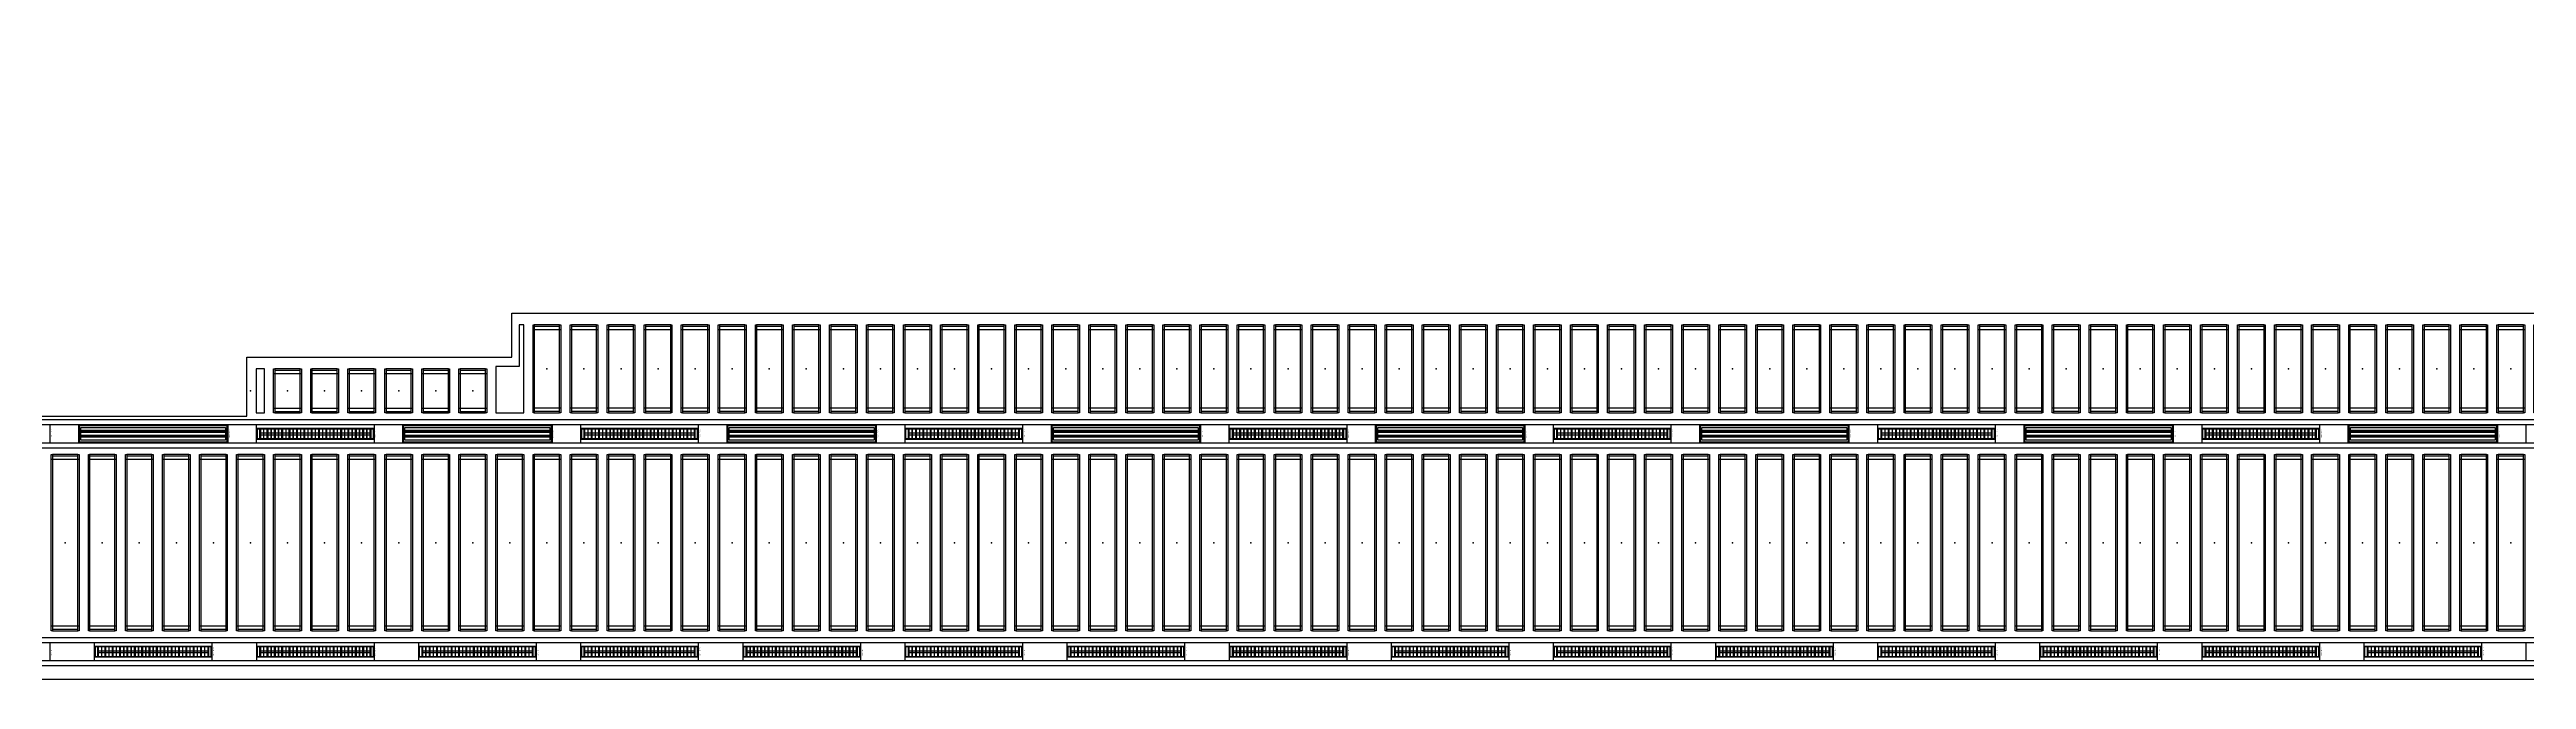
# Model space of a CAD drawing. Header units: millimetres. Extents: x 813027 to 1148939, y -931049 to -10.
# Drawn here: x 960771 to 987509, y -873847 to -867052 of the extents above; entities that cross this region are included whole.
import ezdxf
from ezdxf.enums import TextEntityAlignment as Align

# ---------------------------------------------------------------- set-up
doc = ezdxf.new("R2010")
doc.units = ezdxf.units.MM
for name, color, linetype in [('000 - WIPEOUT', 250, 'Continuous'), ('001 - ASCESSORIES', 1, 'Continuous'), ('A04_TUBE SERIES', 2, 'Continuous'), ('A11_ALU.SOLID SHEET', 7, 'Continuous')]:
    doc.layers.add(name, color=color, linetype=linetype)

# ---------------------------------------------------------------- blocks, each defined once
blk = doc.blocks.new('*U488')
at = {"layer": 'A11_ALU.SOLID SHEET', "color": 0}
blk.add_lwpolyline([(311.5, -98.8), (311.5, 98.8), (0, 98.8), (0, -98.8)], close=True, dxfattribs=at)
at = {"layer": 'Defpoints', "color": 250}
blk.add_point((0, 0), dxfattribs=at)
blk.add_text('AL.SHEET-HAT-TYPE-R', height=6, rotation=270, dxfattribs=at).set_placement((15, 0), align=Align.BOTTOM_CENTER)
blk = doc.blocks.new('*U484')
at = {"layer": '001 - ASCESSORIES', "color": 0, "linetype": 'ByBlock'}
blk.add_lwpolyline([(800, 87), (-800, 87), (-800, -87), (800, -87)], close=True, dxfattribs=at)
at = {"layer": '001 - ASCESSORIES', "linetype": 'ByBlock'}
for points in [[(-782, 69), (782, 69), (782, -69), (-782, -69)], [(782, 36), (-782, 36), (-782, 16), (782, 16)], [(-782, -16), (782, -16), (782, -36), (-782, -36)]]:
    blk.add_lwpolyline(points, close=True, dxfattribs=at)
for points in [[(782, 26), (-782, 26)], [(-782, -26), (782, -26)]]:
    blk.add_lwpolyline(points, dxfattribs=at)
blk = doc.blocks.new('*U485')
at = {"color": 1}
blk.add_wipeout([(628, -60), (-629, -60), (-629, 60), (628, 60)], dxfattribs=at).dxf.layer = '000 - WIPEOUT'
at = {"layer": '001 - ASCESSORIES', "color": 0}
blk.add_lwpolyline([(628, -60), (-629, -60), (-629, 60), (628, 60)], close=True, dxfattribs=at)
at = {"layer": '001 - ASCESSORIES'}
for points in [[(623, -55), (-624, -55), (-624, 55), (623, 55)], [(-593, -55), (-598, -55), (-598, 55), (-593, 55)], [(-559, -55), (-554, -55), (-554, 55), (-559, 55)], [(-514, -55), (-519, -55), (-519, 55), (-514, 55)], [(-479, -55), (-474, -55), (-474, 55), (-479, 55)], [(-435, -55), (-440, -55), (-440, 55), (-435, 55)], [(-400, -55), (-395, -55), (-395, 55), (-400, 55)], [(-355, -55), (-360, -55), (-360, 55), (-355, 55)], [(-320, -55), (-315, -55), (-315, 55), (-320, 55)], [(-276, -55), (-281, -55), (-281, 55), (-276, 55)], [(-241, -55), (-236, -55), (-236, 55), (-241, 55)], [(-196, -55), (-201, -55), (-201, 55), (-196, 55)], [(-161, -55), (-156, -55), (-156, 55), (-161, 55)], [(-117, -55), (-122, -55), (-122, 55), (-117, 55)], [(-82, -55), (-77, -55), (-77, 55), (-82, 55)], [(-37, -55), (-42, -55), (-42, 55), (-37, 55)], [(-3, -55), (3, -55), (3, 55), (-3, 55)], [(42, -55), (37, -55), (37, 55), (42, 55)], [(77, -55), (82, -55), (82, 55), (77, 55)], [(122, -55), (117, -55), (117, 55), (122, 55)], [(156, -55), (161, -55), (161, 55), (156, 55)], [(201, -55), (196, -55), (196, 55), (201, 55)], [(236, -55), (241, -55), (241, 55), (236, 55)], [(281, -55), (276, -55), (276, 55), (281, 55)], [(315, -55), (320, -55), (320, 55), (315, 55)], [(360, -55), (355, -55), (355, 55), (360, 55)], [(395, -55), (400, -55), (400, 55), (395, 55)], [(440, -55), (435, -55), (435, 55), (440, 55)], [(474, -55), (479, -55), (479, 55), (474, 55)], [(519, -55), (514, -55), (514, 55), (519, 55)], [(554, -55), (559, -55), (559, 55), (554, 55)], [(598, -55), (593, -55), (593, 55), (598, 55)]]:
    blk.add_lwpolyline(points, close=True, dxfattribs=at)
for points in [[(-593, 10), (-559, 10)], [(-554, 10), (-519, 10)], [(-514, 10), (-479, 10)], [(-474, 10), (-440, 10)], [(-435, 10), (-400, 10)], [(-395, 10), (-360, 10)], [(-355, 10), (-320, 10)], [(-315, 10), (-281, 10)], [(-276, 10), (-241, 10)], [(-236, 10), (-201, 10)], [(-196, 10), (-161, 10)], [(-156, 10), (-122, 10)], [(-117, 10), (-82, 10)], [(-77, 10), (-42, 10)], [(-37, 10), (-3, 10)], [(3, 10), (37, 10)], [(42, 10), (77, 10)], [(82, 10), (117, 10)], [(122, 10), (156, 10)], [(161, 10), (196, 10)], [(201, 10), (236, 10)], [(241, 10), (276, 10)], [(281, 10), (315, 10)], [(320, 10), (355, 10)], [(360, 10), (395, 10)], [(400, 10), (435, 10)], [(440, 10), (474, 10)], [(479, 10), (514, 10)], [(519, 10), (554, 10)], [(559, 10), (593, 10)], [(-593, -10), (-559, -10)], [(-554, -10), (-519, -10)], [(-514, -10), (-479, -10)], [(-474, -10), (-440, -10)], [(-435, -10), (-400, -10)], [(-395, -10), (-360, -10)], [(-355, -10), (-320, -10)], [(-315, -10), (-281, -10)], [(-276, -10), (-241, -10)], [(-236, -10), (-201, -10)], [(-196, -10), (-161, -10)], [(-156, -10), (-122, -10)], [(-117, -10), (-82, -10)], [(-77, -10), (-42, -10)], [(-37, -10), (-3, -10)], [(3, -10), (37, -10)], [(42, -10), (77, -10)], [(82, -10), (117, -10)], [(122, -10), (156, -10)], [(161, -10), (196, -10)], [(201, -10), (236, -10)], [(241, -10), (276, -10)], [(281, -10), (315, -10)], [(320, -10), (355, -10)], [(360, -10), (395, -10)], [(400, -10), (435, -10)], [(440, -10), (474, -10)], [(479, -10), (514, -10)], [(519, -10), (554, -10)], [(559, -10), (593, -10)]]:
    blk.add_lwpolyline(points, dxfattribs=at)
blk = doc.blocks.new('*U493')
at = {"layer": 'A11_ALU.SOLID SHEET', "color": 0}
blk.add_lwpolyline([(483, -98.8), (483, 98.8), (0, 98.8), (0, -98.8)], close=True, dxfattribs=at)
at = {"layer": 'Defpoints', "color": 250}
blk.add_point((0, 0), dxfattribs=at)
blk.add_text('AL.SHEET-HAT-TYPE-R', height=6, rotation=270, dxfattribs=at).set_placement((15, 0), align=Align.BOTTOM_CENTER)
blk = doc.blocks.new('*U495')
blk.add_wipeout([(-25, 0), (25, 0), (25, 134900), (-25, 134900)]).dxf.layer = '000 - WIPEOUT'
at = {"layer": 'A04_TUBE SERIES', "color": 0}
blk.add_lwpolyline([(-25, 0), (25, 0), (25, 134900), (-25, 134900)], close=True, dxfattribs=at)
blk.add_attdef('EXTR.OVL-LENGTH_', (-25, -59), '', height=5)
blk = doc.blocks.new('*U492')
blk.add_wipeout([(-25, 0), (25, 0), (25, 134900), (-25, 134900)]).dxf.layer = '000 - WIPEOUT'
at = {"layer": 'A04_TUBE SERIES', "color": 0}
blk.add_lwpolyline([(-25, 0), (25, 0), (25, 134900), (-25, 134900)], close=True, dxfattribs=at)
blk.add_attdef('EXTR.OVL-LENGTH_', (-25, -59), '', height=5)
blk = doc.blocks.new('*U515')
for p, q in [((-900.3, -950), (-900.3, -650)), ((900, -650), (900, -950)), ((-900.3, -1350), (-900.3, -1050)), ((900, -1050), (900, -1350)), ((-900.3, -1750), (-900.3, -1450)), ((900, -1450), (900, -1750)), ((-900.3, -2150), (-900.3, -1850)), ((900, -1850), (900, -2150)), ((-900.3, -2550), (-900.3, -2250)), ((900, -2250), (900, -2550)), ((-900.3, -2950), (-900.3, -2650)), ((900, -2650), (900, -2950)), ((-900.3, -3350), (-900.3, -3050)), ((900, -3050), (900, -3350)), ((-900.3, -3750), (-900.3, -3450)), ((900, -3450), (900, -3750)), ((-900.3, -4150), (-900.3, -3850)), ((900, -3850), (900, -4150)), ((-900.3, -4550), (-900.3, -4250)), ((900, -4250), (900, -4550)), ((-900.3, -4950), (-900.3, -4650)), ((900, -4650), (900, -4950)), ((-900.3, -5350), (-900.3, -5050)), ((900, -5050), (900, -5350)), ((-900.3, -5750), (-900.3, -5450)), ((900, -5450), (900, -5750)), ((-900.3, -6150), (-900.3, -5850)), ((900, -5850), (900, -6150)), ((-900.3, -6550), (-900.3, -6250)), ((900, -6250), (900, -6550)), ((-900.3, -6950), (-900.3, -6650)), ((900, -6650), (900, -6950)), ((-900.3, -7350), (-900.3, -7050)), ((900, -7050), (900, -7350)), ((-900.3, -7750), (-900.3, -7450)), ((900, -7450), (900, -7750)), ((-900.3, -8150), (-900.3, -7850)), ((900, -7850), (900, -8150)), ((-900.3, -8550), (-900.3, -8250)), ((900, -8250), (900, -8550)), ((-900.3, -8950), (-900.3, -8650)), ((900, -8650), (900, -8950)), ((-900.3, -9350), (-900.3, -9050)), ((900, -9050), (900, -9350)), ((-900.3, -9750), (-900.3, -9450)), ((900, -9450), (900, -9750)), ((-900.3, -10150), (-900.3, -9850)), ((900, -9850), (900, -10150)), ((-900.3, -10550), (-900.3, -10250)), ((900, -10250), (900, -10550)), ((-900.3, -10950), (-900.3, -10650)), ((900, -10650), (900, -10950)), ((-900.3, -11350), (-900.3, -11050)), ((900, -11050), (900, -11350)), ((-900.3, -11750), (-900.3, -11450)), ((900, -11450), (900, -11750)), ((-900.3, -12150), (-900.3, -11850)), ((900, -11850), (900, -12150)), ((-900.3, -12550), (-900.3, -12250)), ((900, -12250), (900, -12550)), ((-900.3, -12950), (-900.3, -12650)), ((900, -12650), (900, -12950)), ((-900.3, -13350), (-900.3, -13050)), ((900, -13050), (900, -13350)), ((-900.3, -13750), (-900.3, -13450)), ((900, -13450), (900, -13750)), ((-900.3, -14150), (-900.3, -13850)), ((900, -13850), (900, -14150)), ((-900.3, -14550), (-900.3, -14250)), ((900, -14250), (900, -14550)), ((-900.3, -14950), (-900.3, -14650)), ((900, -14650), (900, -14950)), ((-900.3, -15350), (-900.3, -15050)), ((900, -15050), (900, -15350)), ((-900.3, -15750), (-900.3, -15450)), ((900, -15450), (900, -15750)), ((-900.3, -16150), (-900.3, -15850)), ((900, -15850), (900, -16150)), ((-900.3, -16550), (-900.3, -16250)), ((900, -16250), (900, -16550)), ((-900.3, -16950), (-900.3, -16650)), ((900, -16650), (900, -16950)), ((-900.3, -17350), (-900.3, -17050)), ((900, -17050), (900, -17350)), ((-900.3, -17750), (-900.3, -17450)), ((900, -17450), (900, -17750)), ((-900.3, -18150), (-900.3, -17850)), ((900, -17850), (900, -18150)), ((-900.3, -18550), (-900.3, -18250)), ((900, -18250), (900, -18550)), ((-900.3, -18950), (-900.3, -18650)), ((900, -18650), (900, -18950)), ((-900.3, -19350), (-900.3, -19050)), ((900, -19050), (900, -19350)), ((-900.3, -19750), (-900.3, -19450)), ((900, -19450), (900, -19750)), ((-900.3, -20150), (-900.3, -19850)), ((900, -19850), (900, -20150)), ((-900.3, -20550), (-900.3, -20250)), ((900, -20250), (900, -20550)), ((-900.3, -20950), (-900.3, -20650)), ((900, -20650), (900, -20950)), ((-900.3, -21350), (-900.3, -21050)), ((900, -21050), (900, -21350)), ((-900.3, -21750), (-900.3, -21450)), ((900, -21450), (900, -21750)), ((-900.3, -22150), (-900.3, -21850)), ((900, -21850), (900, -22150)), ((-900.3, -22550), (-900.3, -22250)), ((900, -22250), (900, -22550)), ((-900.3, -22950), (-900.3, -22650)), ((900, -22650), (900, -22950)), ((-900.3, -23350), (-900.3, -23050)), ((900, -23050), (900, -23350)), ((-900.3, -23750), (-900.3, -23450)), ((900, -23450), (900, -23750)), ((-900.3, -24150), (-900.3, -23850)), ((900, -23850), (900, -24150)), ((-900.3, -24550), (-900.3, -24250)), ((900, -24250), (900, -24550)), ((-900.3, -24950), (-900.3, -24650)), ((900, -24650), (900, -24950)), ((-900.3, -25350), (-900.3, -25050)), ((900, -25050), (900, -25350)), ((-900.3, -25750), (-900.3, -25450)), ((900, -25450), (900, -25750)), ((-900.3, -26150), (-900.3, -25850)), ((900, -25850), (900, -26150)), ((-900.3, -26550), (-900.3, -26250)), ((900, -26250), (900, -26550)), ((-900.3, -26950), (-900.3, -26650)), ((900, -26650), (900, -26950)), ((-900.3, -27350), (-900.3, -27050)), ((900, -27050), (900, -27350))]:
    blk.add_line(p, q)
for p in [(0, -800), (0, -1200), (0, -1600), (0, -2000), (0, -2400), (0, -2800), (0, -3200), (0, -3600), (0, -4000), (0, -4400), (0, -4800), (0, -5200), (0, -5600), (0, -6000), (0, -6400), (0, -6800), (0, -7200), (0, -7600), (0, -8000), (0, -8400), (0, -8800), (0, -9200), (0, -9600), (0, -10000), (0, -10400), (0, -10800), (0, -11200), (0, -11600), (0, -12000), (0, -12400), (0, -12800), (0, -13200), (0, -13600), (0, -14000), (0, -14400), (0, -14800), (0, -15200), (0, -15600), (0, -16000), (0, -16400), (0, -16800), (0, -17200), (0, -17600), (0, -18000), (0, -18400), (0, -18800), (0, -19200), (0, -19600), (0, -20000), (0, -20400), (0, -20800), (0, -21200), (0, -21600), (0, -22000), (0, -22400), (0, -22800), (0, -23200), (0, -23600), (0, -24000), (0, -24400), (0, -24800), (0, -25200), (0, -25600), (0, -26000), (0, -26400), (0, -26800), (0, -27200)]:
    blk.add_point(p)
at = {"layer": 'A11_ALU.SOLID SHEET', "color": 0}
for points in [[(-950, -650), (950, -650), (950, -664), (-950, -664)], [(-950, -936), (-936, -936), (-936, -664), (-950, -664)], [(950, -664), (936, -664), (936, -936), (950, -936)], [(-950, -936), (950, -936), (950, -950), (-950, -950)], [(-950, -1050), (950, -1050), (950, -1064), (-950, -1064)], [(-950, -1336), (-936, -1336), (-936, -1064), (-950, -1064)], [(950, -1064), (936, -1064), (936, -1336), (950, -1336)], [(-950, -1336), (950, -1336), (950, -1350), (-950, -1350)], [(-950, -1450), (950, -1450), (950, -1464), (-950, -1464)], [(-950, -1736), (-936, -1736), (-936, -1464), (-950, -1464)], [(950, -1464), (936, -1464), (936, -1736), (950, -1736)], [(-950, -1736), (950, -1736), (950, -1750), (-950, -1750)], [(-950, -1850), (950, -1850), (950, -1864), (-950, -1864)], [(-950, -2136), (-936, -2136), (-936, -1864), (-950, -1864)], [(950, -1864), (936, -1864), (936, -2136), (950, -2136)], [(-950, -2136), (950, -2136), (950, -2150), (-950, -2150)], [(-950, -2250), (950, -2250), (950, -2264), (-950, -2264)], [(-950, -2536), (-936, -2536), (-936, -2264), (-950, -2264)], [(950, -2264), (936, -2264), (936, -2536), (950, -2536)], [(-950, -2536), (950, -2536), (950, -2550), (-950, -2550)], [(-950, -2650), (950, -2650), (950, -2664), (-950, -2664)], [(-950, -2936), (-936, -2936), (-936, -2664), (-950, -2664)], [(950, -2664), (936, -2664), (936, -2936), (950, -2936)], [(-950, -2936), (950, -2936), (950, -2950), (-950, -2950)], [(-950, -3050), (950, -3050), (950, -3064), (-950, -3064)], [(-950, -3336), (-936, -3336), (-936, -3064), (-950, -3064)], [(950, -3064), (936, -3064), (936, -3336), (950, -3336)], [(-950, -3336), (950, -3336), (950, -3350), (-950, -3350)], [(-950, -3450), (950, -3450), (950, -3464), (-950, -3464)], [(-950, -3736), (-936, -3736), (-936, -3464), (-950, -3464)], [(950, -3464), (936, -3464), (936, -3736), (950, -3736)], [(-950, -3736), (950, -3736), (950, -3750), (-950, -3750)], [(-950, -3850), (950, -3850), (950, -3864), (-950, -3864)], [(-950, -4136), (-936, -4136), (-936, -3864), (-950, -3864)], [(950, -3864), (936, -3864), (936, -4136), (950, -4136)], [(-950, -4136), (950, -4136), (950, -4150), (-950, -4150)], [(-950, -4250), (950, -4250), (950, -4264), (-950, -4264)], [(-950, -4536), (-936, -4536), (-936, -4264), (-950, -4264)], [(950, -4264), (936, -4264), (936, -4536), (950, -4536)], [(-950, -4536), (950, -4536), (950, -4550), (-950, -4550)], [(-950, -4650), (950, -4650), (950, -4664), (-950, -4664)], [(-950, -4936), (-936, -4936), (-936, -4664), (-950, -4664)], [(950, -4664), (936, -4664), (936, -4936), (950, -4936)], [(-950, -4936), (950, -4936), (950, -4950), (-950, -4950)], [(-950, -5050), (950, -5050), (950, -5064), (-950, -5064)], [(-950, -5336), (-936, -5336), (-936, -5064), (-950, -5064)], [(950, -5064), (936, -5064), (936, -5336), (950, -5336)], [(-950, -5336), (950, -5336), (950, -5350), (-950, -5350)], [(-950, -5450), (950, -5450), (950, -5464), (-950, -5464)], [(-950, -5736), (-936, -5736), (-936, -5464), (-950, -5464)], [(950, -5464), (936, -5464), (936, -5736), (950, -5736)], [(-950, -5736), (950, -5736), (950, -5750), (-950, -5750)], [(-950, -5850), (950, -5850), (950, -5864), (-950, -5864)], [(-950, -6136), (-936, -6136), (-936, -5864), (-950, -5864)], [(950, -5864), (936, -5864), (936, -6136), (950, -6136)], [(-950, -6136), (950, -6136), (950, -6150), (-950, -6150)], [(-950, -6250), (950, -6250), (950, -6264), (-950, -6264)], [(-950, -6536), (-936, -6536), (-936, -6264), (-950, -6264)], [(950, -6264), (936, -6264), (936, -6536), (950, -6536)], [(-950, -6536), (950, -6536), (950, -6550), (-950, -6550)], [(-950, -6650), (950, -6650), (950, -6664), (-950, -6664)], [(-950, -6936), (-936, -6936), (-936, -6664), (-950, -6664)], [(950, -6664), (936, -6664), (936, -6936), (950, -6936)], [(-950, -6936), (950, -6936), (950, -6950), (-950, -6950)], [(-950, -7050), (950, -7050), (950, -7064), (-950, -7064)], [(-950, -7336), (-936, -7336), (-936, -7064), (-950, -7064)], [(950, -7064), (936, -7064), (936, -7336), (950, -7336)], [(-950, -7336), (950, -7336), (950, -7350), (-950, -7350)], [(-950, -7450), (950, -7450), (950, -7464), (-950, -7464)], [(-950, -7736), (-936, -7736), (-936, -7464), (-950, -7464)], [(950, -7464), (936, -7464), (936, -7736), (950, -7736)], [(-950, -7736), (950, -7736), (950, -7750), (-950, -7750)], [(-950, -7850), (950, -7850), (950, -7864), (-950, -7864)], [(-950, -8136), (-936, -8136), (-936, -7864), (-950, -7864)], [(950, -7864), (936, -7864), (936, -8136), (950, -8136)], [(-950, -8136), (950, -8136), (950, -8150), (-950, -8150)], [(-950, -8250), (950, -8250), (950, -8264), (-950, -8264)], [(-950, -8536), (-936, -8536), (-936, -8264), (-950, -8264)], [(950, -8264), (936, -8264), (936, -8536), (950, -8536)], [(-950, -8536), (950, -8536), (950, -8550), (-950, -8550)], [(-950, -8650), (950, -8650), (950, -8664), (-950, -8664)], [(-950, -8936), (-936, -8936), (-936, -8664), (-950, -8664)], [(950, -8664), (936, -8664), (936, -8936), (950, -8936)], [(-950, -8936), (950, -8936), (950, -8950), (-950, -8950)], [(-950, -9050), (950, -9050), (950, -9064), (-950, -9064)], [(-950, -9336), (-936, -9336), (-936, -9064), (-950, -9064)], [(950, -9064), (936, -9064), (936, -9336), (950, -9336)], [(-950, -9336), (950, -9336), (950, -9350), (-950, -9350)], [(-950, -9450), (950, -9450), (950, -9464), (-950, -9464)], [(-950, -9736), (-936, -9736), (-936, -9464), (-950, -9464)], [(950, -9464), (936, -9464), (936, -9736), (950, -9736)], [(-950, -9736), (950, -9736), (950, -9750), (-950, -9750)], [(-950, -9850), (950, -9850), (950, -9864), (-950, -9864)], [(-950, -10136), (-936, -10136), (-936, -9864), (-950, -9864)], [(950, -9864), (936, -9864), (936, -10136), (950, -10136)], [(-950, -10136), (950, -10136), (950, -10150), (-950, -10150)], [(-950, -10250), (950, -10250), (950, -10264), (-950, -10264)], [(-950, -10536), (-936, -10536), (-936, -10264), (-950, -10264)], [(950, -10264), (936, -10264), (936, -10536), (950, -10536)], [(-950, -10536), (950, -10536), (950, -10550), (-950, -10550)], [(-950, -10650), (950, -10650), (950, -10664), (-950, -10664)], [(-950, -10936), (-936, -10936), (-936, -10664), (-950, -10664)], [(950, -10664), (936, -10664), (936, -10936), (950, -10936)], [(-950, -10936), (950, -10936), (950, -10950), (-950, -10950)], [(-950, -11050), (950, -11050), (950, -11064), (-950, -11064)], [(-950, -11336), (-936, -11336), (-936, -11064), (-950, -11064)], [(950, -11064), (936, -11064), (936, -11336), (950, -11336)], [(-950, -11336), (950, -11336), (950, -11350), (-950, -11350)], [(-950, -11450), (950, -11450), (950, -11464), (-950, -11464)], [(-950, -11736), (-936, -11736), (-936, -11464), (-950, -11464)], [(950, -11464), (936, -11464), (936, -11736), (950, -11736)], [(-950, -11736), (950, -11736), (950, -11750), (-950, -11750)], [(-950, -11850), (950, -11850), (950, -11864), (-950, -11864)], [(-950, -12136), (-936, -12136), (-936, -11864), (-950, -11864)], [(950, -11864), (936, -11864), (936, -12136), (950, -12136)], [(-950, -12136), (950, -12136), (950, -12150), (-950, -12150)], [(-950, -12250), (950, -12250), (950, -12264), (-950, -12264)], [(-950, -12536), (-936, -12536), (-936, -12264), (-950, -12264)], [(950, -12264), (936, -12264), (936, -12536), (950, -12536)], [(-950, -12536), (950, -12536), (950, -12550), (-950, -12550)], [(-950, -12650), (950, -12650), (950, -12664), (-950, -12664)], [(-950, -12936), (-936, -12936), (-936, -12664), (-950, -12664)], [(950, -12664), (936, -12664), (936, -12936), (950, -12936)], [(-950, -12936), (950, -12936), (950, -12950), (-950, -12950)], [(-950, -13050), (950, -13050), (950, -13064), (-950, -13064)], [(-950, -13336), (-936, -13336), (-936, -13064), (-950, -13064)], [(950, -13064), (936, -13064), (936, -13336), (950, -13336)], [(-950, -13336), (950, -13336), (950, -13350), (-950, -13350)], [(-950, -13450), (950, -13450), (950, -13464), (-950, -13464)], [(-950, -13736), (-936, -13736), (-936, -13464), (-950, -13464)], [(950, -13464), (936, -13464), (936, -13736), (950, -13736)], [(-950, -13736), (950, -13736), (950, -13750), (-950, -13750)], [(-950, -13850), (950, -13850), (950, -13864), (-950, -13864)], [(-950, -14136), (-936, -14136), (-936, -13864), (-950, -13864)], [(950, -13864), (936, -13864), (936, -14136), (950, -14136)], [(-950, -14136), (950, -14136), (950, -14150), (-950, -14150)], [(-950, -14250), (950, -14250), (950, -14264), (-950, -14264)], [(-950, -14536), (-936, -14536), (-936, -14264), (-950, -14264)], [(950, -14264), (936, -14264), (936, -14536), (950, -14536)], [(-950, -14536), (950, -14536), (950, -14550), (-950, -14550)], [(-950, -14650), (950, -14650), (950, -14664), (-950, -14664)], [(-950, -14936), (-936, -14936), (-936, -14664), (-950, -14664)], [(950, -14664), (936, -14664), (936, -14936), (950, -14936)], [(-950, -14936), (950, -14936), (950, -14950), (-950, -14950)], [(-950, -15050), (950, -15050), (950, -15064), (-950, -15064)], [(-950, -15336), (-936, -15336), (-936, -15064), (-950, -15064)], [(950, -15064), (936, -15064), (936, -15336), (950, -15336)], [(-950, -15336), (950, -15336), (950, -15350), (-950, -15350)], [(-950, -15450), (950, -15450), (950, -15464), (-950, -15464)], [(-950, -15736), (-936, -15736), (-936, -15464), (-950, -15464)], [(950, -15464), (936, -15464), (936, -15736), (950, -15736)], [(-950, -15736), (950, -15736), (950, -15750), (-950, -15750)], [(-950, -15850), (950, -15850), (950, -15864), (-950, -15864)], [(-950, -16136), (-936, -16136), (-936, -15864), (-950, -15864)], [(950, -15864), (936, -15864), (936, -16136), (950, -16136)], [(-950, -16136), (950, -16136), (950, -16150), (-950, -16150)], [(-950, -16250), (950, -16250), (950, -16264), (-950, -16264)], [(-950, -16536), (-936, -16536), (-936, -16264), (-950, -16264)], [(950, -16264), (936, -16264), (936, -16536), (950, -16536)], [(-950, -16536), (950, -16536), (950, -16550), (-950, -16550)], [(-950, -16650), (950, -16650), (950, -16664), (-950, -16664)], [(-950, -16936), (-936, -16936), (-936, -16664), (-950, -16664)], [(950, -16664), (936, -16664), (936, -16936), (950, -16936)], [(-950, -16936), (950, -16936), (950, -16950), (-950, -16950)], [(-950, -17050), (950, -17050), (950, -17064), (-950, -17064)], [(-950, -17336), (-936, -17336), (-936, -17064), (-950, -17064)], [(950, -17064), (936, -17064), (936, -17336), (950, -17336)], [(-950, -17336), (950, -17336), (950, -17350), (-950, -17350)], [(-950, -17450), (950, -17450), (950, -17464), (-950, -17464)], [(-950, -17736), (-936, -17736), (-936, -17464), (-950, -17464)], [(950, -17464), (936, -17464), (936, -17736), (950, -17736)], [(-950, -17736), (950, -17736), (950, -17750), (-950, -17750)], [(-950, -17850), (950, -17850), (950, -17864), (-950, -17864)], [(-950, -18136), (-936, -18136), (-936, -17864), (-950, -17864)], [(950, -17864), (936, -17864), (936, -18136), (950, -18136)], [(-950, -18136), (950, -18136), (950, -18150), (-950, -18150)], [(-950, -18250), (950, -18250), (950, -18264), (-950, -18264)], [(-950, -18536), (-936, -18536), (-936, -18264), (-950, -18264)], [(950, -18264), (936, -18264), (936, -18536), (950, -18536)], [(-950, -18536), (950, -18536), (950, -18550), (-950, -18550)], [(-950, -18650), (950, -18650), (950, -18664), (-950, -18664)], [(-950, -18936), (-936, -18936), (-936, -18664), (-950, -18664)], [(950, -18664), (936, -18664), (936, -18936), (950, -18936)], [(-950, -18936), (950, -18936), (950, -18950), (-950, -18950)], [(-950, -19050), (950, -19050), (950, -19064), (-950, -19064)], [(-950, -19336), (-936, -19336), (-936, -19064), (-950, -19064)], [(950, -19064), (936, -19064), (936, -19336), (950, -19336)], [(-950, -19336), (950, -19336), (950, -19350), (-950, -19350)], [(-950, -19450), (950, -19450), (950, -19464), (-950, -19464)], [(-950, -19736), (-936, -19736), (-936, -19464), (-950, -19464)], [(950, -19464), (936, -19464), (936, -19736), (950, -19736)], [(-950, -19736), (950, -19736), (950, -19750), (-950, -19750)], [(-950, -19850), (950, -19850), (950, -19864), (-950, -19864)], [(-950, -20136), (-936, -20136), (-936, -19864), (-950, -19864)], [(950, -19864), (936, -19864), (936, -20136), (950, -20136)], [(-950, -20136), (950, -20136), (950, -20150), (-950, -20150)], [(-950, -20250), (950, -20250), (950, -20264), (-950, -20264)], [(-950, -20536), (-936, -20536), (-936, -20264), (-950, -20264)], [(950, -20264), (936, -20264), (936, -20536), (950, -20536)], [(-950, -20536), (950, -20536), (950, -20550), (-950, -20550)], [(-950, -20650), (950, -20650), (950, -20664), (-950, -20664)], [(-950, -20936), (-936, -20936), (-936, -20664), (-950, -20664)], [(950, -20664), (936, -20664), (936, -20936), (950, -20936)], [(-950, -20936), (950, -20936), (950, -20950), (-950, -20950)], [(-950, -21050), (950, -21050), (950, -21064), (-950, -21064)], [(-950, -21336), (-936, -21336), (-936, -21064), (-950, -21064)], [(950, -21064), (936, -21064), (936, -21336), (950, -21336)], [(-950, -21336), (950, -21336), (950, -21350), (-950, -21350)], [(-950, -21450), (950, -21450), (950, -21464), (-950, -21464)], [(-950, -21736), (-936, -21736), (-936, -21464), (-950, -21464)], [(950, -21464), (936, -21464), (936, -21736), (950, -21736)], [(-950, -21736), (950, -21736), (950, -21750), (-950, -21750)], [(-950, -21850), (950, -21850), (950, -21864), (-950, -21864)], [(-950, -22136), (-936, -22136), (-936, -21864), (-950, -21864)], [(950, -21864), (936, -21864), (936, -22136), (950, -22136)], [(-950, -22136), (950, -22136), (950, -22150), (-950, -22150)], [(-950, -22250), (950, -22250), (950, -22264), (-950, -22264)], [(-950, -22536), (-936, -22536), (-936, -22264), (-950, -22264)], [(950, -22264), (936, -22264), (936, -22536), (950, -22536)], [(-950, -22536), (950, -22536), (950, -22550), (-950, -22550)], [(-950, -22650), (950, -22650), (950, -22664), (-950, -22664)], [(-950, -22936), (-936, -22936), (-936, -22664), (-950, -22664)], [(950, -22664), (936, -22664), (936, -22936), (950, -22936)], [(-950, -22936), (950, -22936), (950, -22950), (-950, -22950)], [(-950, -23050), (950, -23050), (950, -23064), (-950, -23064)], [(-950, -23336), (-936, -23336), (-936, -23064), (-950, -23064)], [(950, -23064), (936, -23064), (936, -23336), (950, -23336)], [(-950, -23336), (950, -23336), (950, -23350), (-950, -23350)], [(-950, -23450), (950, -23450), (950, -23464), (-950, -23464)], [(-950, -23736), (-936, -23736), (-936, -23464), (-950, -23464)], [(950, -23464), (936, -23464), (936, -23736), (950, -23736)], [(-950, -23736), (950, -23736), (950, -23750), (-950, -23750)], [(-950, -23850), (950, -23850), (950, -23864), (-950, -23864)], [(-950, -24136), (-936, -24136), (-936, -23864), (-950, -23864)], [(950, -23864), (936, -23864), (936, -24136), (950, -24136)], [(-950, -24136), (950, -24136), (950, -24150), (-950, -24150)], [(-950, -24250), (950, -24250), (950, -24264), (-950, -24264)], [(-950, -24536), (-936, -24536), (-936, -24264), (-950, -24264)], [(950, -24264), (936, -24264), (936, -24536), (950, -24536)], [(-950, -24536), (950, -24536), (950, -24550), (-950, -24550)], [(-950, -24650), (950, -24650), (950, -24664), (-950, -24664)], [(-950, -24936), (-936, -24936), (-936, -24664), (-950, -24664)], [(950, -24664), (936, -24664), (936, -24936), (950, -24936)], [(-950, -24936), (950, -24936), (950, -24950), (-950, -24950)], [(-950, -25050), (950, -25050), (950, -25064), (-950, -25064)], [(-950, -25336), (-936, -25336), (-936, -25064), (-950, -25064)], [(950, -25064), (936, -25064), (936, -25336), (950, -25336)], [(-950, -25336), (950, -25336), (950, -25350), (-950, -25350)], [(-950, -25450), (950, -25450), (950, -25464), (-950, -25464)], [(-950, -25736), (-936, -25736), (-936, -25464), (-950, -25464)], [(950, -25464), (936, -25464), (936, -25736), (950, -25736)], [(-950, -25736), (950, -25736), (950, -25750), (-950, -25750)], [(-950, -25850), (950, -25850), (950, -25864), (-950, -25864)], [(-950, -26136), (-936, -26136), (-936, -25864), (-950, -25864)], [(950, -25864), (936, -25864), (936, -26136), (950, -26136)], [(-950, -26136), (950, -26136), (950, -26150), (-950, -26150)], [(-950, -26250), (950, -26250), (950, -26264), (-950, -26264)], [(-950, -26536), (-936, -26536), (-936, -26264), (-950, -26264)], [(950, -26264), (936, -26264), (936, -26536), (950, -26536)], [(-950, -26536), (950, -26536), (950, -26550), (-950, -26550)], [(-950, -26650), (950, -26650), (950, -26664), (-950, -26664)], [(-950, -26936), (-936, -26936), (-936, -26664), (-950, -26664)], [(950, -26664), (936, -26664), (936, -26936), (950, -26936)], [(-950, -26936), (950, -26936), (950, -26950), (-950, -26950)], [(-950, -27050), (950, -27050), (950, -27064), (-950, -27064)], [(-950, -27336), (-936, -27336), (-936, -27064), (-950, -27064)], [(950, -27064), (936, -27064), (936, -27336), (950, -27336)], [(-950, -27336), (950, -27336), (950, -27350), (-950, -27350)]]:
    blk.add_lwpolyline(points, close=True, dxfattribs=at)
blk = doc.blocks.new('*U565')
for p, q in [((-425.3, 11650), (-425.3, 11950)), ((425, 11950), (425, 11650)), ((-425.3, 11250), (-425.3, 11550)), ((425, 11550), (425, 11250)), ((-425.3, 10850), (-425.3, 11150)), ((425, 11150), (425, 10850)), ((-425.3, 10450), (-425.3, 10750)), ((425, 10750), (425, 10450)), ((-425.3, 10050), (-425.3, 10350)), ((425, 10350), (425, 10050)), ((-425.3, 9650), (-425.3, 9950)), ((425, 9950), (425, 9650)), ((-425.3, 9250), (-425.3, 9550)), ((425, 9550), (425, 9250)), ((-425.3, 8850), (-425.3, 9150)), ((425, 9150), (425, 8850)), ((-425.3, 8450), (-425.3, 8750)), ((425, 8750), (425, 8450)), ((-425.3, 8050), (-425.3, 8350)), ((425, 8350), (425, 8050)), ((-425.3, 7650), (-425.3, 7950)), ((425, 7950), (425, 7650)), ((-425.3, 7250), (-425.3, 7550)), ((425, 7550), (425, 7250)), ((-425.3, 6850), (-425.3, 7150)), ((425, 7150), (425, 6850)), ((-425.3, 6450), (-425.3, 6750)), ((425, 6750), (425, 6450)), ((-425.3, 6050), (-425.3, 6350)), ((425, 6350), (425, 6050)), ((-425.3, 5650), (-425.3, 5950)), ((425, 5950), (425, 5650)), ((-425.3, 5250), (-425.3, 5550)), ((425, 5550), (425, 5250)), ((-425.3, 4850), (-425.3, 5150)), ((425, 5150), (425, 4850)), ((-425.3, 4450), (-425.3, 4750)), ((425, 4750), (425, 4450)), ((-425.3, 4050), (-425.3, 4350)), ((425, 4350), (425, 4050)), ((-425.3, 3650), (-425.3, 3950)), ((425, 3950), (425, 3650)), ((-425.3, 3250), (-425.3, 3550)), ((425, 3550), (425, 3250)), ((-425.3, 2850), (-425.3, 3150)), ((425, 3150), (425, 2850)), ((-425.3, 2450), (-425.3, 2750)), ((425, 2750), (425, 2450)), ((-425.3, 2050), (-425.3, 2350)), ((425, 2350), (425, 2050)), ((-425.3, 1650), (-425.3, 1950)), ((425, 1950), (425, 1650)), ((-425.3, 1250), (-425.3, 1550)), ((425, 1550), (425, 1250)), ((-425.3, 850), (-425.3, 1150)), ((425, 1150), (425, 850)), ((-425.3, 450), (-425.3, 750)), ((425, 750), (425, 450)), ((-425.3, 50), (-425.3, 350)), ((425, 350), (425, 50)), ((-425.3, -350), (-425.3, -50)), ((425, -50), (425, -350)), ((-425.3, -750), (-425.3, -450)), ((425, -450), (425, -750)), ((-425.3, -1150), (-425.3, -850)), ((425, -850), (425, -1150)), ((-425.3, -1550), (-425.3, -1250)), ((425, -1250), (425, -1550)), ((-425.3, -1950), (-425.3, -1650)), ((425, -1650), (425, -1950)), ((-425.3, -2350), (-425.3, -2050)), ((425, -2050), (425, -2350)), ((-425.3, -2750), (-425.3, -2450)), ((425, -2450), (425, -2750)), ((-425.3, -3150), (-425.3, -2850)), ((425, -2850), (425, -3150)), ((-425.3, -3550), (-425.3, -3250)), ((425, -3250), (425, -3550)), ((-425.3, -3950), (-425.3, -3650)), ((425, -3650), (425, -3950)), ((-425.3, -4350), (-425.3, -4050)), ((425, -4050), (425, -4350)), ((-425.3, -4750), (-425.3, -4450)), ((425, -4450), (425, -4750)), ((-425.3, -5150), (-425.3, -4850)), ((425, -4850), (425, -5150)), ((-425.3, -5550), (-425.3, -5250)), ((425, -5250), (425, -5550)), ((-425.3, -5950), (-425.3, -5650)), ((425, -5650), (425, -5950)), ((-425.3, -6350), (-425.3, -6050)), ((425, -6050), (425, -6350)), ((-425.3, -6750), (-425.3, -6450)), ((425, -6450), (425, -6750)), ((-425.3, -7150), (-425.3, -6850)), ((425, -6850), (425, -7150)), ((-425.3, -7550), (-425.3, -7250)), ((425, -7250), (425, -7550)), ((-425.3, -7950), (-425.3, -7650)), ((425, -7650), (425, -7950)), ((-425.3, -8350), (-425.3, -8050)), ((425, -8050), (425, -8350)), ((-425.3, -8750), (-425.3, -8450)), ((425, -8450), (425, -8750)), ((-425.3, -9150), (-425.3, -8850)), ((425, -8850), (425, -9150)), ((-425.3, -9550), (-425.3, -9250)), ((425, -9250), (425, -9550)), ((-425.3, -9950), (-425.3, -9650)), ((425, -9650), (425, -9950)), ((-425.3, -10350), (-425.3, -10050)), ((425, -10050), (425, -10350)), ((-425.3, -10750), (-425.3, -10450)), ((425, -10450), (425, -10750)), ((-425.3, -11150), (-425.3, -10850)), ((425, -10850), (425, -11150)), ((-425.3, -11550), (-425.3, -11250)), ((425, -11250), (425, -11550)), ((-425.3, -11950), (-425.3, -11650)), ((425, -11650), (425, -11950))]:
    blk.add_line(p, q)
for p in [(0, 11800), (0, 11400), (0, 11000), (0, 10600), (0, 10200), (0, 9800), (0, 9400), (0, 9000), (0, 8600), (0, 8200), (0, 7800), (0, 7400), (0, 7000), (0, 6600), (0, 6200), (0, 5800), (0, 5400), (0, 5000), (0, 4600), (0, 4200), (0, 3800), (0, 3400), (0, 3000), (0, 2600), (0, 2200), (0, 1800), (0, 1400), (0, 1000), (0, 600), (0, 200), (0, -200), (0, -600), (0, -1000), (0, -1400), (0, -1800), (0, -2200), (0, -2600), (0, -3000), (0, -3400), (0, -3800), (0, -4200), (0, -4600), (0, -5000), (0, -5400), (0, -5800), (0, -6200), (0, -6600), (0, -7000), (0, -7400), (0, -7800), (0, -8200), (0, -8600), (0, -9000), (0, -9400), (0, -9800), (0, -10200), (0, -10600), (0, -11000), (0, -11400), (0, -11800)]:
    blk.add_point(p)
at = {"layer": 'A11_ALU.SOLID SHEET', "color": 0}
for points in [[(-475, 11950), (475, 11950), (475, 11936), (-475, 11936)], [(-475, 11664), (-461, 11664), (-461, 11936), (-475, 11936)], [(475, 11936), (461, 11936), (461, 11664), (475, 11664)], [(-475, 11664), (475, 11664), (475, 11650), (-475, 11650)], [(-475, 11550), (475, 11550), (475, 11536), (-475, 11536)], [(-475, 11264), (-461, 11264), (-461, 11536), (-475, 11536)], [(475, 11536), (461, 11536), (461, 11264), (475, 11264)], [(-475, 11264), (475, 11264), (475, 11250), (-475, 11250)], [(-475, 11150), (475, 11150), (475, 11136), (-475, 11136)], [(-475, 10864), (-461, 10864), (-461, 11136), (-475, 11136)], [(475, 11136), (461, 11136), (461, 10864), (475, 10864)], [(-475, 10864), (475, 10864), (475, 10850), (-475, 10850)], [(-475, 10750), (475, 10750), (475, 10736), (-475, 10736)], [(-475, 10464), (-461, 10464), (-461, 10736), (-475, 10736)], [(475, 10736), (461, 10736), (461, 10464), (475, 10464)], [(-475, 10464), (475, 10464), (475, 10450), (-475, 10450)], [(-475, 10350), (475, 10350), (475, 10336), (-475, 10336)], [(-475, 10064), (-461, 10064), (-461, 10336), (-475, 10336)], [(475, 10336), (461, 10336), (461, 10064), (475, 10064)], [(-475, 10064), (475, 10064), (475, 10050), (-475, 10050)], [(-475, 9950), (475, 9950), (475, 9936), (-475, 9936)], [(-475, 9664), (-461, 9664), (-461, 9936), (-475, 9936)], [(475, 9936), (461, 9936), (461, 9664), (475, 9664)], [(-475, 9664), (475, 9664), (475, 9650), (-475, 9650)], [(-475, 9550), (475, 9550), (475, 9536), (-475, 9536)], [(-475, 9264), (-461, 9264), (-461, 9536), (-475, 9536)], [(475, 9536), (461, 9536), (461, 9264), (475, 9264)], [(-475, 9264), (475, 9264), (475, 9250), (-475, 9250)], [(-475, 9150), (475, 9150), (475, 9136), (-475, 9136)], [(-475, 8864), (-461, 8864), (-461, 9136), (-475, 9136)], [(475, 9136), (461, 9136), (461, 8864), (475, 8864)], [(-475, 8864), (475, 8864), (475, 8850), (-475, 8850)], [(-475, 8750), (475, 8750), (475, 8736), (-475, 8736)], [(-475, 8464), (-461, 8464), (-461, 8736), (-475, 8736)], [(475, 8736), (461, 8736), (461, 8464), (475, 8464)], [(-475, 8464), (475, 8464), (475, 8450), (-475, 8450)], [(-475, 8350), (475, 8350), (475, 8336), (-475, 8336)], [(-475, 8064), (-461, 8064), (-461, 8336), (-475, 8336)], [(475, 8336), (461, 8336), (461, 8064), (475, 8064)], [(-475, 8064), (475, 8064), (475, 8050), (-475, 8050)], [(-475, 7950), (475, 7950), (475, 7936), (-475, 7936)], [(-475, 7664), (-461, 7664), (-461, 7936), (-475, 7936)], [(475, 7936), (461, 7936), (461, 7664), (475, 7664)], [(-475, 7664), (475, 7664), (475, 7650), (-475, 7650)], [(-475, 7550), (475, 7550), (475, 7536), (-475, 7536)], [(-475, 7264), (-461, 7264), (-461, 7536), (-475, 7536)], [(475, 7536), (461, 7536), (461, 7264), (475, 7264)], [(-475, 7264), (475, 7264), (475, 7250), (-475, 7250)], [(-475, 7150), (475, 7150), (475, 7136), (-475, 7136)], [(-475, 6864), (-461, 6864), (-461, 7136), (-475, 7136)], [(475, 7136), (461, 7136), (461, 6864), (475, 6864)], [(-475, 6864), (475, 6864), (475, 6850), (-475, 6850)], [(-475, 6750), (475, 6750), (475, 6736), (-475, 6736)], [(-475, 6464), (-461, 6464), (-461, 6736), (-475, 6736)], [(475, 6736), (461, 6736), (461, 6464), (475, 6464)], [(-475, 6464), (475, 6464), (475, 6450), (-475, 6450)], [(-475, 6350), (475, 6350), (475, 6336), (-475, 6336)], [(-475, 6064), (-461, 6064), (-461, 6336), (-475, 6336)], [(475, 6336), (461, 6336), (461, 6064), (475, 6064)], [(-475, 6064), (475, 6064), (475, 6050), (-475, 6050)], [(-475, 5950), (475, 5950), (475, 5936), (-475, 5936)], [(-475, 5664), (-461, 5664), (-461, 5936), (-475, 5936)], [(475, 5936), (461, 5936), (461, 5664), (475, 5664)], [(-475, 5664), (475, 5664), (475, 5650), (-475, 5650)], [(-475, 5550), (475, 5550), (475, 5536), (-475, 5536)], [(-475, 5264), (-461, 5264), (-461, 5536), (-475, 5536)], [(475, 5536), (461, 5536), (461, 5264), (475, 5264)], [(-475, 5264), (475, 5264), (475, 5250), (-475, 5250)], [(-475, 5150), (475, 5150), (475, 5136), (-475, 5136)], [(-475, 4864), (-461, 4864), (-461, 5136), (-475, 5136)], [(475, 5136), (461, 5136), (461, 4864), (475, 4864)], [(-475, 4864), (475, 4864), (475, 4850), (-475, 4850)], [(-475, 4750), (475, 4750), (475, 4736), (-475, 4736)], [(-475, 4464), (-461, 4464), (-461, 4736), (-475, 4736)], [(475, 4736), (461, 4736), (461, 4464), (475, 4464)], [(-475, 4464), (475, 4464), (475, 4450), (-475, 4450)], [(-475, 4350), (475, 4350), (475, 4336), (-475, 4336)], [(-475, 4064), (-461, 4064), (-461, 4336), (-475, 4336)], [(475, 4336), (461, 4336), (461, 4064), (475, 4064)], [(-475, 4064), (475, 4064), (475, 4050), (-475, 4050)], [(-475, 3950), (475, 3950), (475, 3936), (-475, 3936)], [(-475, 3664), (-461, 3664), (-461, 3936), (-475, 3936)], [(475, 3936), (461, 3936), (461, 3664), (475, 3664)], [(-475, 3664), (475, 3664), (475, 3650), (-475, 3650)], [(-475, 3550), (475, 3550), (475, 3536), (-475, 3536)], [(-475, 3264), (-461, 3264), (-461, 3536), (-475, 3536)], [(475, 3536), (461, 3536), (461, 3264), (475, 3264)], [(-475, 3264), (475, 3264), (475, 3250), (-475, 3250)], [(-475, 3150), (475, 3150), (475, 3136), (-475, 3136)], [(-475, 2864), (-461, 2864), (-461, 3136), (-475, 3136)], [(475, 3136), (461, 3136), (461, 2864), (475, 2864)], [(-475, 2864), (475, 2864), (475, 2850), (-475, 2850)], [(-475, 2750), (475, 2750), (475, 2736), (-475, 2736)], [(-475, 2464), (-461, 2464), (-461, 2736), (-475, 2736)], [(475, 2736), (461, 2736), (461, 2464), (475, 2464)], [(-475, 2464), (475, 2464), (475, 2450), (-475, 2450)], [(-475, 2350), (475, 2350), (475, 2336), (-475, 2336)], [(-475, 2064), (-461, 2064), (-461, 2336), (-475, 2336)], [(475, 2336), (461, 2336), (461, 2064), (475, 2064)], [(-475, 2064), (475, 2064), (475, 2050), (-475, 2050)], [(-475, 1950), (475, 1950), (475, 1936), (-475, 1936)], [(-475, 1664), (-461, 1664), (-461, 1936), (-475, 1936)], [(475, 1936), (461, 1936), (461, 1664), (475, 1664)], [(-475, 1664), (475, 1664), (475, 1650), (-475, 1650)], [(-475, 1550), (475, 1550), (475, 1536), (-475, 1536)], [(-475, 1264), (-461, 1264), (-461, 1536), (-475, 1536)], [(475, 1536), (461, 1536), (461, 1264), (475, 1264)], [(-475, 1264), (475, 1264), (475, 1250), (-475, 1250)], [(-475, 1150), (475, 1150), (475, 1136), (-475, 1136)], [(-475, 864), (-461, 864), (-461, 1136), (-475, 1136)], [(475, 1136), (461, 1136), (461, 864), (475, 864)], [(-475, 864), (475, 864), (475, 850), (-475, 850)], [(-475, 750), (475, 750), (475, 736), (-475, 736)], [(-475, 464), (-461, 464), (-461, 736), (-475, 736)], [(475, 736), (461, 736), (461, 464), (475, 464)], [(-475, 464), (475, 464), (475, 450), (-475, 450)], [(-475, 350), (475, 350), (475, 336), (-475, 336)], [(-475, 64), (-461, 64), (-461, 336), (-475, 336)], [(475, 336), (461, 336), (461, 64), (475, 64)], [(-475, 64), (475, 64), (475, 50), (-475, 50)], [(-475, -50), (475, -50), (475, -64), (-475, -64)], [(-475, -336), (-461, -336), (-461, -64), (-475, -64)], [(475, -64), (461, -64), (461, -336), (475, -336)], [(-475, -336), (475, -336), (475, -350), (-475, -350)], [(-475, -450), (475, -450), (475, -464), (-475, -464)], [(-475, -736), (-461, -736), (-461, -464), (-475, -464)], [(475, -464), (461, -464), (461, -736), (475, -736)], [(-475, -736), (475, -736), (475, -750), (-475, -750)], [(-475, -850), (475, -850), (475, -864), (-475, -864)], [(-475, -1136), (-461, -1136), (-461, -864), (-475, -864)], [(475, -864), (461, -864), (461, -1136), (475, -1136)], [(-475, -1136), (475, -1136), (475, -1150), (-475, -1150)], [(-475, -1250), (475, -1250), (475, -1264), (-475, -1264)], [(-475, -1536), (-461, -1536), (-461, -1264), (-475, -1264)], [(475, -1264), (461, -1264), (461, -1536), (475, -1536)], [(-475, -1536), (475, -1536), (475, -1550), (-475, -1550)], [(-475, -1650), (475, -1650), (475, -1664), (-475, -1664)], [(-475, -1936), (-461, -1936), (-461, -1664), (-475, -1664)], [(475, -1664), (461, -1664), (461, -1936), (475, -1936)], [(-475, -1936), (475, -1936), (475, -1950), (-475, -1950)], [(-475, -2050), (475, -2050), (475, -2064), (-475, -2064)], [(-475, -2336), (-461, -2336), (-461, -2064), (-475, -2064)], [(475, -2064), (461, -2064), (461, -2336), (475, -2336)], [(-475, -2336), (475, -2336), (475, -2350), (-475, -2350)], [(-475, -2450), (475, -2450), (475, -2464), (-475, -2464)], [(-475, -2736), (-461, -2736), (-461, -2464), (-475, -2464)], [(475, -2464), (461, -2464), (461, -2736), (475, -2736)], [(-475, -2736), (475, -2736), (475, -2750), (-475, -2750)], [(-475, -2850), (475, -2850), (475, -2864), (-475, -2864)], [(-475, -3136), (-461, -3136), (-461, -2864), (-475, -2864)], [(475, -2864), (461, -2864), (461, -3136), (475, -3136)], [(-475, -3136), (475, -3136), (475, -3150), (-475, -3150)], [(-475, -3250), (475, -3250), (475, -3264), (-475, -3264)], [(-475, -3536), (-461, -3536), (-461, -3264), (-475, -3264)], [(475, -3264), (461, -3264), (461, -3536), (475, -3536)], [(-475, -3536), (475, -3536), (475, -3550), (-475, -3550)], [(-475, -3650), (475, -3650), (475, -3664), (-475, -3664)], [(-475, -3936), (-461, -3936), (-461, -3664), (-475, -3664)], [(475, -3664), (461, -3664), (461, -3936), (475, -3936)], [(-475, -3936), (475, -3936), (475, -3950), (-475, -3950)], [(-475, -4050), (475, -4050), (475, -4064), (-475, -4064)], [(-475, -4336), (-461, -4336), (-461, -4064), (-475, -4064)], [(475, -4064), (461, -4064), (461, -4336), (475, -4336)], [(-475, -4336), (475, -4336), (475, -4350), (-475, -4350)], [(-475, -4450), (475, -4450), (475, -4464), (-475, -4464)], [(-475, -4736), (-461, -4736), (-461, -4464), (-475, -4464)], [(475, -4464), (461, -4464), (461, -4736), (475, -4736)], [(-475, -4736), (475, -4736), (475, -4750), (-475, -4750)], [(-475, -4850), (475, -4850), (475, -4864), (-475, -4864)], [(-475, -5136), (-461, -5136), (-461, -4864), (-475, -4864)], [(475, -4864), (461, -4864), (461, -5136), (475, -5136)], [(-475, -5136), (475, -5136), (475, -5150), (-475, -5150)], [(-475, -5250), (475, -5250), (475, -5264), (-475, -5264)], [(-475, -5536), (-461, -5536), (-461, -5264), (-475, -5264)], [(475, -5264), (461, -5264), (461, -5536), (475, -5536)], [(-475, -5536), (475, -5536), (475, -5550), (-475, -5550)], [(-475, -5650), (475, -5650), (475, -5664), (-475, -5664)], [(-475, -5936), (-461, -5936), (-461, -5664), (-475, -5664)], [(475, -5664), (461, -5664), (461, -5936), (475, -5936)], [(-475, -5936), (475, -5936), (475, -5950), (-475, -5950)], [(-475, -6050), (475, -6050), (475, -6064), (-475, -6064)], [(-475, -6336), (-461, -6336), (-461, -6064), (-475, -6064)], [(475, -6064), (461, -6064), (461, -6336), (475, -6336)], [(-475, -6336), (475, -6336), (475, -6350), (-475, -6350)], [(-475, -6450), (475, -6450), (475, -6464), (-475, -6464)], [(-475, -6736), (-461, -6736), (-461, -6464), (-475, -6464)], [(475, -6464), (461, -6464), (461, -6736), (475, -6736)], [(-475, -6736), (475, -6736), (475, -6750), (-475, -6750)], [(-475, -6850), (475, -6850), (475, -6864), (-475, -6864)], [(-475, -7136), (-461, -7136), (-461, -6864), (-475, -6864)], [(475, -6864), (461, -6864), (461, -7136), (475, -7136)], [(-475, -7136), (475, -7136), (475, -7150), (-475, -7150)], [(-475, -7250), (475, -7250), (475, -7264), (-475, -7264)], [(-475, -7536), (-461, -7536), (-461, -7264), (-475, -7264)], [(475, -7264), (461, -7264), (461, -7536), (475, -7536)], [(-475, -7536), (475, -7536), (475, -7550), (-475, -7550)], [(-475, -7650), (475, -7650), (475, -7664), (-475, -7664)], [(-475, -7936), (-461, -7936), (-461, -7664), (-475, -7664)], [(475, -7664), (461, -7664), (461, -7936), (475, -7936)], [(-475, -7936), (475, -7936), (475, -7950), (-475, -7950)], [(-475, -8050), (475, -8050), (475, -8064), (-475, -8064)], [(-475, -8336), (-461, -8336), (-461, -8064), (-475, -8064)], [(475, -8064), (461, -8064), (461, -8336), (475, -8336)], [(-475, -8336), (475, -8336), (475, -8350), (-475, -8350)], [(-475, -8450), (475, -8450), (475, -8464), (-475, -8464)], [(-475, -8736), (-461, -8736), (-461, -8464), (-475, -8464)], [(475, -8464), (461, -8464), (461, -8736), (475, -8736)], [(-475, -8736), (475, -8736), (475, -8750), (-475, -8750)], [(-475, -8850), (475, -8850), (475, -8864), (-475, -8864)], [(-475, -9136), (-461, -9136), (-461, -8864), (-475, -8864)], [(475, -8864), (461, -8864), (461, -9136), (475, -9136)], [(-475, -9136), (475, -9136), (475, -9150), (-475, -9150)], [(-475, -9250), (475, -9250), (475, -9264), (-475, -9264)], [(-475, -9536), (-461, -9536), (-461, -9264), (-475, -9264)], [(475, -9264), (461, -9264), (461, -9536), (475, -9536)], [(-475, -9536), (475, -9536), (475, -9550), (-475, -9550)], [(-475, -9650), (475, -9650), (475, -9664), (-475, -9664)], [(-475, -9936), (-461, -9936), (-461, -9664), (-475, -9664)], [(475, -9664), (461, -9664), (461, -9936), (475, -9936)], [(-475, -9936), (475, -9936), (475, -9950), (-475, -9950)], [(-475, -10050), (475, -10050), (475, -10064), (-475, -10064)], [(-475, -10336), (-461, -10336), (-461, -10064), (-475, -10064)], [(475, -10064), (461, -10064), (461, -10336), (475, -10336)], [(-475, -10336), (475, -10336), (475, -10350), (-475, -10350)], [(-475, -10450), (475, -10450), (475, -10464), (-475, -10464)], [(-475, -10736), (-461, -10736), (-461, -10464), (-475, -10464)], [(475, -10464), (461, -10464), (461, -10736), (475, -10736)], [(-475, -10736), (475, -10736), (475, -10750), (-475, -10750)], [(-475, -10850), (475, -10850), (475, -10864), (-475, -10864)], [(-475, -11136), (-461, -11136), (-461, -10864), (-475, -10864)], [(475, -10864), (461, -10864), (461, -11136), (475, -11136)], [(-475, -11136), (475, -11136), (475, -11150), (-475, -11150)], [(-475, -11250), (475, -11250), (475, -11264), (-475, -11264)], [(-475, -11536), (-461, -11536), (-461, -11264), (-475, -11264)], [(475, -11264), (461, -11264), (461, -11536), (475, -11536)], [(-475, -11536), (475, -11536), (475, -11550), (-475, -11550)], [(-475, -11650), (475, -11650), (475, -11664), (-475, -11664)], [(-475, -11936), (-461, -11936), (-461, -11664), (-475, -11664)], [(475, -11664), (461, -11664), (461, -11936), (475, -11936)], [(-475, -11936), (475, -11936), (475, -11950), (-475, -11950)]]:
    blk.add_lwpolyline(points, close=True, dxfattribs=at)
blk = doc.blocks.new('*U566')
for p, q in [((-187.8, 850), (-187.8, 1150)), ((187.5, 1150), (187.5, 850)), ((-187.8, 450), (-187.8, 750)), ((187.5, 750), (187.5, 450)), ((-187.8, 50), (-187.8, 350)), ((187.5, 350), (187.5, 50)), ((-187.8, -350), (-187.8, -50)), ((187.5, -50), (187.5, -350)), ((-187.8, -750), (-187.8, -450)), ((187.5, -450), (187.5, -750)), ((-187.8, -1150), (-187.8, -850)), ((187.5, -850), (187.5, -1150))]:
    blk.add_line(p, q)
for p in [(0, 1000), (0, 600), (0, 200), (0, -200), (0, -600), (0, -1000)]:
    blk.add_point(p)
at = {"layer": 'A11_ALU.SOLID SHEET', "color": 0}
for points in [[(-237.5, 1150), (237.5, 1150), (237.5, 1136), (-237.5, 1136)], [(-237.5, 864), (-223.5, 864), (-223.5, 1136), (-237.5, 1136)], [(237.5, 1136), (223.5, 1136), (223.5, 864), (237.5, 864)], [(-237.5, 864), (237.5, 864), (237.5, 850), (-237.5, 850)], [(-237.5, 750), (237.5, 750), (237.5, 736), (-237.5, 736)], [(-237.5, 464), (-223.5, 464), (-223.5, 736), (-237.5, 736)], [(237.5, 736), (223.5, 736), (223.5, 464), (237.5, 464)], [(-237.5, 464), (237.5, 464), (237.5, 450), (-237.5, 450)], [(-237.5, 350), (237.5, 350), (237.5, 336), (-237.5, 336)], [(-237.5, 64), (-223.5, 64), (-223.5, 336), (-237.5, 336)], [(237.5, 336), (223.5, 336), (223.5, 64), (237.5, 64)], [(-237.5, 64), (237.5, 64), (237.5, 50), (-237.5, 50)], [(-237.5, -50), (237.5, -50), (237.5, -64), (-237.5, -64)], [(-237.5, -336), (-223.5, -336), (-223.5, -64), (-237.5, -64)], [(237.5, -64), (223.5, -64), (223.5, -336), (237.5, -336)], [(-237.5, -336), (237.5, -336), (237.5, -350), (-237.5, -350)], [(-237.5, -450), (237.5, -450), (237.5, -464), (-237.5, -464)], [(-237.5, -736), (-223.5, -736), (-223.5, -464), (-237.5, -464)], [(237.5, -464), (223.5, -464), (223.5, -736), (237.5, -736)], [(-237.5, -736), (237.5, -736), (237.5, -750), (-237.5, -750)], [(-237.5, -850), (237.5, -850), (237.5, -864), (-237.5, -864)], [(-237.5, -1136), (-223.5, -1136), (-223.5, -864), (-237.5, -864)], [(237.5, -864), (223.5, -864), (223.5, -1136), (237.5, -1136)], [(-237.5, -1136), (237.5, -1136), (237.5, -1150), (-237.5, -1150)]]:
    blk.add_lwpolyline(points, close=True, dxfattribs=at)
blk = doc.blocks.new('*U568')
blk.add_point((0, 0))
blk.add_wipeout([(237.5, 250), (237.5, 340), (-237.5, 340), (-237.5, 250)]).dxf.layer = '000 - WIPEOUT'
blk.add_point((0, 400))
at = {"layer": 'A11_ALU.SOLID SHEET', "color": 0}
blk.add_lwpolyline([(237.5, 250), (237.5, 340), (-237.5, 340), (-237.5, 250)], close=True, dxfattribs=at)
blk = doc.blocks.new('C-2-PP21-AR-4160-01-B_20250829-084416_NEWCL')
blk.add_lwpolyline([(-92235, -6455), (-84190, -6455), (-84190, -5820), (-81330, -5820), (-81330, -5345), (-56900, -5345), (-56900, -6455), (-41740, -6455), (-41740, -2500), (-29350, -2500), (-29350, -5482), (-19750, -5482), (-19750, -5480), (-19400, -5480), (-19400, -7995), (-19350, -7995), (-19350, -9295), (-154550, -9295)])
for name, p in [('*U488', (-86316, -6645)), ('*U484', (-85200, -6645)), ('*U488', (-82816, -6645)), ('*U484', (-81700, -6645)), ('*U484', (-78200, -6645)), ('*U488', (-75816, -6645)), ('*U484', (-74700, -6645)), ('*U488', (-72316, -6645)), ('*U484', (-71200, -6645)), ('*U488', (-68816, -6645)), ('*U484', (-67700, -6645)), ('*U488', (-65316, -6645)), ('*U484', (-64200, -6645)), ('*U488', (-61816, -6645)), ('*U484', (-60700, -6645)), ('*U488', (-59895, -6645)), ('*U493', (-68816, -8995)), ('*U493', (-60066, -8995))]:
    blk.add_blockref(name, p)
for p in [(-83450, -6645), (-79950, -6645), (-76450, -6645), (-72950, -6645), (-69450, -6645), (-65950, -6645), (-62450, -6645), (-85200, -8995), (-78200, -8995), (-74700, -8995), (-69450, -8995), (-60700, -8995)]:
    blk.add_blockref('*U485', p)
for name, p in [('*U488', (-84395, -6645)), ('*U488', (-80895, -6645)), ('*U488', (-79316, -6645)), ('*U488', (-77395, -6645)), ('*U488', (-73895, -6645)), ('*U488', (-70395, -6645)), ('*U488', (-66895, -6645)), ('*U488', (-63395, -6645)), ('*U493', (-86316, -8995)), ('*U493', (-84566, -8995)), ('*U493', (-79316, -8995)), ('*U493', (-75816, -8995)), ('*U493', (-70566, -8995)), ('*U493', (-61816, -8995))]:
    blk.add_blockref(name, p)
at = {"rotation": 270}
for p in [(-154400, -6520), (-154400, -6770)]:
    blk.add_blockref('*U492', p, dxfattribs=at)
for p in [(-83450, -8995), (-79950, -8995), (-76450, -8995), (-71200, -8995), (-62450, -8995)]:
    blk.add_blockref('*U485', p)
at = {"layer": 'A11_ALU.SOLID SHEET', "color": 2}
blk.add_lwpolyline([(-81200, -5470), (-81250, -5470), (-81250, -5920), (-81500, -5920), (-81500, -6420), (-81200, -6420)], close=True, dxfattribs=at)
at = {"rotation": 90}
for name, p in [('*U565', (-69150, -5945)), ('*U566', (-82750, -6183))]:
    blk.add_blockref(name, p, dxfattribs=at)
for p in [(-81066, -8995), (-77566, -8995), (-72316, -8995), (-63566, -8995)]:
    blk.add_blockref('*U493', p)
for p in [(-81700, -8995), (-72950, -8995), (-64200, -8995)]:
    blk.add_blockref('*U485', p)
at = {"layer": 'A11_ALU.SOLID SHEET', "color": 2, "rotation": 90}
blk.add_blockref('*U568', (-83750, -6183), dxfattribs=at)
for p in [(-82816, -8995), (-74066, -8995), (-65316, -8995)]:
    blk.add_blockref('*U493', p)
blk.add_blockref('*U485', (-65950, -8995))
blk.add_blockref('*U493', (-67066, -8995))
blk.add_blockref('*U485', (-67700, -8995))
at = {"rotation": 270}
for p in [(-154400, -8870), (-154400, -9120)]:
    blk.add_blockref('*U495', p, dxfattribs=at)
at = {"rotation": 90}
blk.add_blockref('*U515', (-86950, -7820), dxfattribs=at)

msp = doc.modelspace()

# ---------------------------------------------------------------- block references
msp.add_blockref('C-2-PP21-AR-4160-01-B_20250829-084416_NEWCL', (1047090, -864552))

doc.saveas('drawing.dxf')
